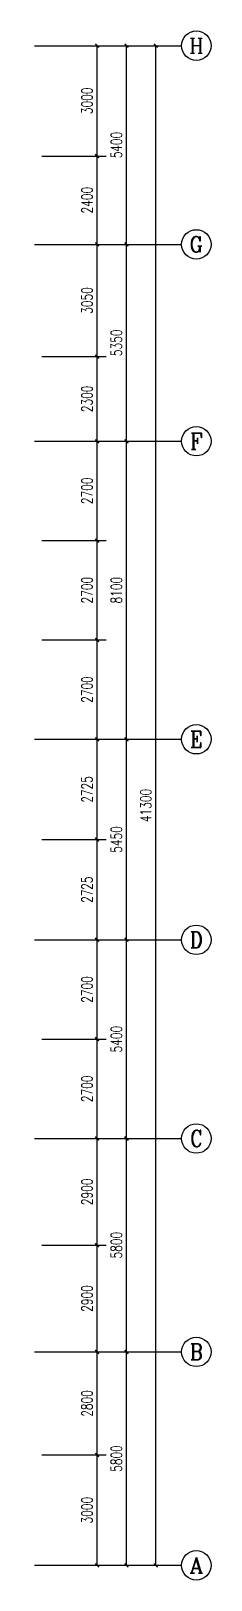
# Model space of a CAD drawing. Header units: millimetres. Extents: x -4900 to 114297, y -4800 to 46100.
# Drawn here: x 73200 to 78100, y -400 to 41700 of the extents above; entities that cross this region are included whole.
import ezdxf
from ezdxf.enums import TextEntityAlignment as Align

# ---------------------------------------------------------------- set-up
doc = ezdxf.new("R2010")
doc.units = ezdxf.units.MM
doc.header["$LTSCALE"] = 2000
doc.header["$PDSIZE"] = 0.1
doc.layers.get('0').update_dxf_attribs({"lineweight": 9})
doc.layers.get('Defpoints').update_dxf_attribs({"lineweight": 9})
doc.layers.add('AXIS', color=3, linetype='Continuous')
doc.layers.add('AXIS_TEXT', color=7, linetype='Continuous')
doc.styles.add('_TCH_AXIS', font='COMPLEX', dxfattribs={"bigfont": 'GBCBIG'})
doc.styles.add('_TCH_DIM_T3', font='SIMPLEX', dxfattribs={"width": 0.705882, "bigfont": 'GBCBIG'})
doc.styles.add('COMPLEX', font='COMPLEX')
doc.dimstyles.new('_TCH_ARCH&&100', dxfattribs={"dimtxt": 297.5, "dimasz": 100, "dimexe": 250, "dimexo": 300, "dimgap": 126.25, "dimtad": 1, "dimdec": 0, "dimzin": 0, "dimdsep": 46, "dimtxsty": '_TCH_DIM_T3', "dimblk": 'ARCHTICK', "dimcen": 0.09, "dimclrt": 7, "dimazin": 2, "dimtfac": 1, "dimtdec": 0, "dimtix": 1, "dimtmove": 2, "dimatfit": 3, "dimfxl": 100, "dimtolj": 1, "dimtzin": 0, "dimarcsym": 0})

# ---------------------------------------------------------------- blocks, each defined once
blk = doc.blocks.new('_AXISO')
blk.add_circle((0, 0), 0.5)
at = {"layer": 'AXIS_TEXT', "style": 'COMPLEX', "width": 1.041667}
blk.add_attdef('A', text='', height=0.56, dxfattribs=at).set_placement((-0.25, -0.28), (0.25, -0.28), align=Align.FIT)
blk = doc.blocks.new('_ArchTick')
at = {"color": 0, "linetype": 'ByBlock', "const_width": 0.4}
blk.add_lwpolyline([(-0.5, -0.5), (0.5, 0.5)], dxfattribs=at)
blk = doc.blocks.new('*D35')
at = {"layer": 'AXIS', "color": 0, "lineweight": -2, "transparency": 16777216}
for p, q in [((73600, 5800), (76050, 5800)), ((75800, 0), (75800, 5800)), ((73600, 0), (76050, 0))]:
    blk.add_line(p, q, dxfattribs=at)
at = {"layer": 'Defpoints', "color": 0, "transparency": 16777216}
for p in [(73300, 5800), (75800, 5800), (73300, 0)]:
    blk.add_point(p, dxfattribs=at)
at = {"layer": 'AXIS', "color": 0, "lineweight": -2, "transparency": 16777216, "xscale": 100, "yscale": 100, "zscale": 100}
for p, rotation in [((75800, 5800), 90), ((75800, 0), 270)]:
    blk.add_blockref('_ArchTick', p, dxfattribs=dict(at, rotation=rotation))
at = {"layer": 'AXIS', "color": 7, "transparency": 16777216, "insert": (75525, 2900), "char_height": 297.5, "attachment_point": 5, "rotation": 90, "style": '_TCH_DIM_T3'}
blk.add_mtext('\\A1;5800', dxfattribs=at)
blk = doc.blocks.new('*D36')
at = {"layer": 'AXIS', "color": 0, "lineweight": -2, "transparency": 16777216}
for p, q in [((73600, 11600), (76050, 11600)), ((75800, 5800), (75800, 11600)), ((73600, 5800), (76050, 5800))]:
    blk.add_line(p, q, dxfattribs=at)
at = {"layer": 'Defpoints', "color": 0, "transparency": 16777216}
for p in [(73300, 11600), (75800, 11600), (73300, 5800)]:
    blk.add_point(p, dxfattribs=at)
at = {"layer": 'AXIS', "color": 0, "lineweight": -2, "transparency": 16777216, "xscale": 100, "yscale": 100, "zscale": 100}
for p, rotation in [((75800, 11600), 90), ((75800, 5800), 270)]:
    blk.add_blockref('_ArchTick', p, dxfattribs=dict(at, rotation=rotation))
at = {"layer": 'AXIS', "color": 7, "transparency": 16777216, "insert": (75525, 8700), "char_height": 297.5, "attachment_point": 5, "rotation": 90, "style": '_TCH_DIM_T3'}
blk.add_mtext('\\A1;5800', dxfattribs=at)
blk = doc.blocks.new('*D37')
at = {"layer": 'AXIS', "color": 0, "lineweight": -2, "transparency": 16777216}
for p, q in [((73600, 17000), (76050, 17000)), ((75800, 11600), (75800, 17000)), ((73600, 11600), (76050, 11600))]:
    blk.add_line(p, q, dxfattribs=at)
at = {"layer": 'Defpoints', "color": 0, "transparency": 16777216}
for p in [(73300, 17000), (75800, 17000), (73300, 11600)]:
    blk.add_point(p, dxfattribs=at)
at = {"layer": 'AXIS', "color": 0, "lineweight": -2, "transparency": 16777216, "xscale": 100, "yscale": 100, "zscale": 100}
for p, rotation in [((75800, 17000), 90), ((75800, 11600), 270)]:
    blk.add_blockref('_ArchTick', p, dxfattribs=dict(at, rotation=rotation))
at = {"layer": 'AXIS', "color": 7, "transparency": 16777216, "insert": (75525, 14300), "char_height": 297.5, "attachment_point": 5, "rotation": 90, "style": '_TCH_DIM_T3'}
blk.add_mtext('\\A1;5400', dxfattribs=at)
blk = doc.blocks.new('*D38')
at = {"layer": 'AXIS', "color": 0, "lineweight": -2, "transparency": 16777216}
for p, q in [((73600, 22450), (76050, 22450)), ((75800, 17000), (75800, 22450)), ((73600, 17000), (76050, 17000))]:
    blk.add_line(p, q, dxfattribs=at)
at = {"layer": 'Defpoints', "color": 0, "transparency": 16777216}
for p in [(73300, 22450), (75800, 22450), (73300, 17000)]:
    blk.add_point(p, dxfattribs=at)
at = {"layer": 'AXIS', "color": 0, "lineweight": -2, "transparency": 16777216, "xscale": 100, "yscale": 100, "zscale": 100}
for p, rotation in [((75800, 22450), 90), ((75800, 17000), 270)]:
    blk.add_blockref('_ArchTick', p, dxfattribs=dict(at, rotation=rotation))
at = {"layer": 'AXIS', "color": 7, "transparency": 16777216, "insert": (75525, 19725), "char_height": 297.5, "attachment_point": 5, "rotation": 90, "style": '_TCH_DIM_T3'}
blk.add_mtext('\\A1;5450', dxfattribs=at)
blk = doc.blocks.new('*D39')
at = {"layer": 'AXIS', "color": 0, "lineweight": -2, "transparency": 16777216}
for p, q in [((73600, 30550), (76050, 30550)), ((75800, 22450), (75800, 30550)), ((73600, 22450), (76050, 22450))]:
    blk.add_line(p, q, dxfattribs=at)
at = {"layer": 'Defpoints', "color": 0, "transparency": 16777216}
for p in [(73300, 30550), (75800, 30550), (73300, 22450)]:
    blk.add_point(p, dxfattribs=at)
at = {"layer": 'AXIS', "color": 0, "lineweight": -2, "transparency": 16777216, "xscale": 100, "yscale": 100, "zscale": 100}
for p, rotation in [((75800, 30550), 90), ((75800, 22450), 270)]:
    blk.add_blockref('_ArchTick', p, dxfattribs=dict(at, rotation=rotation))
at = {"layer": 'AXIS', "color": 7, "transparency": 16777216, "insert": (75525, 26500), "char_height": 297.5, "attachment_point": 5, "rotation": 90, "style": '_TCH_DIM_T3'}
blk.add_mtext('\\A1;8100', dxfattribs=at)
blk = doc.blocks.new('*D40')
at = {"layer": 'AXIS', "color": 0, "lineweight": -2, "transparency": 16777216}
for p, q in [((73600, 35900), (76050, 35900)), ((75800, 30550), (75800, 35900)), ((73600, 30550), (76050, 30550))]:
    blk.add_line(p, q, dxfattribs=at)
at = {"layer": 'Defpoints', "color": 0, "transparency": 16777216}
for p in [(73300, 35900), (75800, 35900), (73300, 30550)]:
    blk.add_point(p, dxfattribs=at)
at = {"layer": 'AXIS', "color": 0, "lineweight": -2, "transparency": 16777216, "xscale": 100, "yscale": 100, "zscale": 100}
for p, rotation in [((75800, 35900), 90), ((75800, 30550), 270)]:
    blk.add_blockref('_ArchTick', p, dxfattribs=dict(at, rotation=rotation))
at = {"layer": 'AXIS', "color": 7, "transparency": 16777216, "insert": (75525, 33225), "char_height": 297.5, "attachment_point": 5, "rotation": 90, "style": '_TCH_DIM_T3'}
blk.add_mtext('\\A1;5350', dxfattribs=at)
blk = doc.blocks.new('*D41')
at = {"layer": 'AXIS', "color": 0, "lineweight": -2, "transparency": 16777216}
for p, q in [((73600, 41300), (76050, 41300)), ((75800, 35900), (75800, 41300)), ((73600, 35900), (76050, 35900))]:
    blk.add_line(p, q, dxfattribs=at)
at = {"layer": 'Defpoints', "color": 0, "transparency": 16777216}
for p in [(73300, 41300), (75800, 41300), (73300, 35900)]:
    blk.add_point(p, dxfattribs=at)
at = {"layer": 'AXIS', "color": 0, "lineweight": -2, "transparency": 16777216, "xscale": 100, "yscale": 100, "zscale": 100}
for p, rotation in [((75800, 41300), 90), ((75800, 35900), 270)]:
    blk.add_blockref('_ArchTick', p, dxfattribs=dict(at, rotation=rotation))
at = {"layer": 'AXIS', "color": 7, "transparency": 16777216, "insert": (75525, 38600), "char_height": 297.5, "attachment_point": 5, "rotation": 90, "style": '_TCH_DIM_T3'}
blk.add_mtext('\\A1;5400', dxfattribs=at)
blk = doc.blocks.new('*D42')
at = {"layer": 'AXIS', "color": 0, "lineweight": -2, "transparency": 16777216}
for p, q in [((73600, 41300), (76850, 41300)), ((76600, 0), (76600, 41300)), ((73600, 0), (76850, 0))]:
    blk.add_line(p, q, dxfattribs=at)
at = {"layer": 'Defpoints', "color": 0, "transparency": 16777216}
for p in [(73300, 41300), (76600, 41300), (73300, 0)]:
    blk.add_point(p, dxfattribs=at)
at = {"layer": 'AXIS', "color": 0, "lineweight": -2, "transparency": 16777216, "xscale": 100, "yscale": 100, "zscale": 100}
for p, rotation in [((76600, 41300), 90), ((76600, 0), 270)]:
    blk.add_blockref('_ArchTick', p, dxfattribs=dict(at, rotation=rotation))
at = {"layer": 'AXIS', "color": 7, "transparency": 16777216, "insert": (76325, 20650), "char_height": 297.5, "attachment_point": 5, "rotation": 90, "style": '_TCH_DIM_T3'}
blk.add_mtext('\\A1;41300', dxfattribs=at)
blk = doc.blocks.new('*D58')
at = {"layer": 'AXIS', "color": 0, "lineweight": -2, "transparency": 16777216}
for p, q in [((73500, 3000), (75250, 3000)), ((75000, 0), (75000, 3000)), ((73500, 0), (75250, 0))]:
    blk.add_line(p, q, dxfattribs=at)
at = {"layer": 'Defpoints', "color": 0, "transparency": 16777216}
for p in [(73200, 3000), (75000, 3000), (73200, 0)]:
    blk.add_point(p, dxfattribs=at)
at = {"layer": 'AXIS', "color": 0, "lineweight": -2, "transparency": 16777216, "xscale": 100, "yscale": 100, "zscale": 100}
for p, rotation in [((75000, 3000), 90), ((75000, 0), 270)]:
    blk.add_blockref('_ArchTick', p, dxfattribs=dict(at, rotation=rotation))
at = {"layer": 'AXIS', "color": 7, "transparency": 16777216, "insert": (74725, 1500), "char_height": 297.5, "attachment_point": 5, "rotation": 90, "style": '_TCH_DIM_T3'}
blk.add_mtext('\\A1;3000', dxfattribs=at)
blk = doc.blocks.new('*D59')
at = {"layer": 'AXIS', "color": 0, "lineweight": -2, "transparency": 16777216}
for p, q in [((73500, 5800), (75250, 5800)), ((75000, 3000), (75000, 5800)), ((73500, 3000), (75250, 3000))]:
    blk.add_line(p, q, dxfattribs=at)
at = {"layer": 'Defpoints', "color": 0, "transparency": 16777216}
for p in [(73200, 5800), (75000, 5800), (73200, 3000)]:
    blk.add_point(p, dxfattribs=at)
at = {"layer": 'AXIS', "color": 0, "lineweight": -2, "transparency": 16777216, "xscale": 100, "yscale": 100, "zscale": 100}
for p, rotation in [((75000, 5800), 90), ((75000, 3000), 270)]:
    blk.add_blockref('_ArchTick', p, dxfattribs=dict(at, rotation=rotation))
at = {"layer": 'AXIS', "color": 7, "transparency": 16777216, "insert": (74725, 4400), "char_height": 297.5, "attachment_point": 5, "rotation": 90, "style": '_TCH_DIM_T3'}
blk.add_mtext('\\A1;2800', dxfattribs=at)
blk = doc.blocks.new('*D60')
at = {"layer": 'AXIS', "color": 0, "lineweight": -2, "transparency": 16777216}
for p, q in [((73500, 8700), (75250, 8700)), ((75000, 5800), (75000, 8700)), ((73500, 5800), (75250, 5800))]:
    blk.add_line(p, q, dxfattribs=at)
at = {"layer": 'Defpoints', "color": 0, "transparency": 16777216}
for p in [(73200, 8700), (75000, 8700), (73200, 5800)]:
    blk.add_point(p, dxfattribs=at)
at = {"layer": 'AXIS', "color": 0, "lineweight": -2, "transparency": 16777216, "xscale": 100, "yscale": 100, "zscale": 100}
for p, rotation in [((75000, 8700), 90), ((75000, 5800), 270)]:
    blk.add_blockref('_ArchTick', p, dxfattribs=dict(at, rotation=rotation))
at = {"layer": 'AXIS', "color": 7, "transparency": 16777216, "insert": (74725, 7250), "char_height": 297.5, "attachment_point": 5, "rotation": 90, "style": '_TCH_DIM_T3'}
blk.add_mtext('\\A1;2900', dxfattribs=at)
blk = doc.blocks.new('*D61')
at = {"layer": 'AXIS', "color": 0, "lineweight": -2, "transparency": 16777216}
for p, q in [((73500, 11600), (75250, 11600)), ((75000, 8700), (75000, 11600)), ((73500, 8700), (75250, 8700))]:
    blk.add_line(p, q, dxfattribs=at)
at = {"layer": 'Defpoints', "color": 0, "transparency": 16777216}
for p in [(73200, 11600), (75000, 11600), (73200, 8700)]:
    blk.add_point(p, dxfattribs=at)
at = {"layer": 'AXIS', "color": 0, "lineweight": -2, "transparency": 16777216, "xscale": 100, "yscale": 100, "zscale": 100}
for p, rotation in [((75000, 11600), 90), ((75000, 8700), 270)]:
    blk.add_blockref('_ArchTick', p, dxfattribs=dict(at, rotation=rotation))
at = {"layer": 'AXIS', "color": 7, "transparency": 16777216, "insert": (74725, 10150), "char_height": 297.5, "attachment_point": 5, "rotation": 90, "style": '_TCH_DIM_T3'}
blk.add_mtext('\\A1;2900', dxfattribs=at)
blk = doc.blocks.new('*D62')
at = {"layer": 'AXIS', "color": 0, "lineweight": -2, "transparency": 16777216}
for p, q in [((73500, 14300), (75250, 14300)), ((75000, 11600), (75000, 14300)), ((73500, 11600), (75250, 11600))]:
    blk.add_line(p, q, dxfattribs=at)
at = {"layer": 'Defpoints', "color": 0, "transparency": 16777216}
for p in [(73200, 14300), (75000, 14300), (73200, 11600)]:
    blk.add_point(p, dxfattribs=at)
at = {"layer": 'AXIS', "color": 0, "lineweight": -2, "transparency": 16777216, "xscale": 100, "yscale": 100, "zscale": 100}
for p, rotation in [((75000, 14300), 90), ((75000, 11600), 270)]:
    blk.add_blockref('_ArchTick', p, dxfattribs=dict(at, rotation=rotation))
at = {"layer": 'AXIS', "color": 7, "transparency": 16777216, "insert": (74725, 12950), "char_height": 297.5, "attachment_point": 5, "rotation": 90, "style": '_TCH_DIM_T3'}
blk.add_mtext('\\A1;2700', dxfattribs=at)
blk = doc.blocks.new('*D63')
at = {"layer": 'AXIS', "color": 0, "lineweight": -2, "transparency": 16777216}
for p, q in [((73500, 17000), (75250, 17000)), ((75000, 14300), (75000, 17000)), ((73500, 14300), (75250, 14300))]:
    blk.add_line(p, q, dxfattribs=at)
at = {"layer": 'Defpoints', "color": 0, "transparency": 16777216}
for p in [(73200, 17000), (75000, 17000), (73200, 14300)]:
    blk.add_point(p, dxfattribs=at)
at = {"layer": 'AXIS', "color": 0, "lineweight": -2, "transparency": 16777216, "xscale": 100, "yscale": 100, "zscale": 100}
for p, rotation in [((75000, 17000), 90), ((75000, 14300), 270)]:
    blk.add_blockref('_ArchTick', p, dxfattribs=dict(at, rotation=rotation))
at = {"layer": 'AXIS', "color": 7, "transparency": 16777216, "insert": (74725, 15650), "char_height": 297.5, "attachment_point": 5, "rotation": 90, "style": '_TCH_DIM_T3'}
blk.add_mtext('\\A1;2700', dxfattribs=at)
blk = doc.blocks.new('*D64')
at = {"layer": 'AXIS', "color": 0, "lineweight": -2, "transparency": 16777216}
for p, q in [((73500, 19725), (75250, 19725)), ((75000, 17000), (75000, 19725)), ((73500, 17000), (75250, 17000))]:
    blk.add_line(p, q, dxfattribs=at)
at = {"layer": 'Defpoints', "color": 0, "transparency": 16777216}
for p in [(73200, 19725), (75000, 19725), (73200, 17000)]:
    blk.add_point(p, dxfattribs=at)
at = {"layer": 'AXIS', "color": 0, "lineweight": -2, "transparency": 16777216, "xscale": 100, "yscale": 100, "zscale": 100}
for p, rotation in [((75000, 19725), 90), ((75000, 17000), 270)]:
    blk.add_blockref('_ArchTick', p, dxfattribs=dict(at, rotation=rotation))
at = {"layer": 'AXIS', "color": 7, "transparency": 16777216, "insert": (74725, 18362.5), "char_height": 297.5, "attachment_point": 5, "rotation": 90, "style": '_TCH_DIM_T3'}
blk.add_mtext('\\A1;2725', dxfattribs=at)
blk = doc.blocks.new('*D65')
at = {"layer": 'AXIS', "color": 0, "lineweight": -2, "transparency": 16777216}
for p, q in [((73500, 22450), (75250, 22450)), ((75000, 19725), (75000, 22450)), ((73500, 19725), (75250, 19725))]:
    blk.add_line(p, q, dxfattribs=at)
at = {"layer": 'Defpoints', "color": 0, "transparency": 16777216}
for p in [(73200, 22450), (75000, 22450), (73200, 19725)]:
    blk.add_point(p, dxfattribs=at)
at = {"layer": 'AXIS', "color": 0, "lineweight": -2, "transparency": 16777216, "xscale": 100, "yscale": 100, "zscale": 100}
for p, rotation in [((75000, 22450), 90), ((75000, 19725), 270)]:
    blk.add_blockref('_ArchTick', p, dxfattribs=dict(at, rotation=rotation))
at = {"layer": 'AXIS', "color": 7, "transparency": 16777216, "insert": (74725, 21087.5), "char_height": 297.5, "attachment_point": 5, "rotation": 90, "style": '_TCH_DIM_T3'}
blk.add_mtext('\\A1;2725', dxfattribs=at)
blk = doc.blocks.new('*D66')
at = {"layer": 'AXIS', "color": 0, "lineweight": -2, "transparency": 16777216}
for p, q in [((73500, 25150), (75250, 25150)), ((75000, 22450), (75000, 25150)), ((73500, 22450), (75250, 22450))]:
    blk.add_line(p, q, dxfattribs=at)
at = {"layer": 'Defpoints', "color": 0, "transparency": 16777216}
for p in [(73200, 25150), (75000, 25150), (73200, 22450)]:
    blk.add_point(p, dxfattribs=at)
at = {"layer": 'AXIS', "color": 0, "lineweight": -2, "transparency": 16777216, "xscale": 100, "yscale": 100, "zscale": 100}
for p, rotation in [((75000, 25150), 90), ((75000, 22450), 270)]:
    blk.add_blockref('_ArchTick', p, dxfattribs=dict(at, rotation=rotation))
at = {"layer": 'AXIS', "color": 7, "transparency": 16777216, "insert": (74725, 23800), "char_height": 297.5, "attachment_point": 5, "rotation": 90, "style": '_TCH_DIM_T3'}
blk.add_mtext('\\A1;2700', dxfattribs=at)
blk = doc.blocks.new('*D67')
at = {"layer": 'AXIS', "color": 0, "lineweight": -2, "transparency": 16777216}
for p, q in [((73500, 27850), (75250, 27850)), ((75000, 25150), (75000, 27850)), ((73500, 25150), (75250, 25150))]:
    blk.add_line(p, q, dxfattribs=at)
at = {"layer": 'Defpoints', "color": 0, "transparency": 16777216}
for p in [(73200, 27850), (75000, 27850), (73200, 25150)]:
    blk.add_point(p, dxfattribs=at)
at = {"layer": 'AXIS', "color": 0, "lineweight": -2, "transparency": 16777216, "xscale": 100, "yscale": 100, "zscale": 100}
for p, rotation in [((75000, 27850), 90), ((75000, 25150), 270)]:
    blk.add_blockref('_ArchTick', p, dxfattribs=dict(at, rotation=rotation))
at = {"layer": 'AXIS', "color": 7, "transparency": 16777216, "insert": (74725, 26500), "char_height": 297.5, "attachment_point": 5, "rotation": 90, "style": '_TCH_DIM_T3'}
blk.add_mtext('\\A1;2700', dxfattribs=at)
blk = doc.blocks.new('*D68')
at = {"layer": 'AXIS', "color": 0, "lineweight": -2, "transparency": 16777216}
for p, q in [((73500, 30550), (75250, 30550)), ((75000, 27850), (75000, 30550)), ((73500, 27850), (75250, 27850))]:
    blk.add_line(p, q, dxfattribs=at)
at = {"layer": 'Defpoints', "color": 0, "transparency": 16777216}
for p in [(73200, 30550), (75000, 30550), (73200, 27850)]:
    blk.add_point(p, dxfattribs=at)
at = {"layer": 'AXIS', "color": 0, "lineweight": -2, "transparency": 16777216, "xscale": 100, "yscale": 100, "zscale": 100}
for p, rotation in [((75000, 30550), 90), ((75000, 27850), 270)]:
    blk.add_blockref('_ArchTick', p, dxfattribs=dict(at, rotation=rotation))
at = {"layer": 'AXIS', "color": 7, "transparency": 16777216, "insert": (74725, 29200), "char_height": 297.5, "attachment_point": 5, "rotation": 90, "style": '_TCH_DIM_T3'}
blk.add_mtext('\\A1;2700', dxfattribs=at)
blk = doc.blocks.new('*D69')
at = {"layer": 'AXIS', "color": 0, "lineweight": -2, "transparency": 16777216}
for p, q in [((73500, 32850), (75250, 32850)), ((75000, 30550), (75000, 32850)), ((73500, 30550), (75250, 30550))]:
    blk.add_line(p, q, dxfattribs=at)
at = {"layer": 'Defpoints', "color": 0, "transparency": 16777216}
for p in [(73200, 32850), (75000, 32850), (73200, 30550)]:
    blk.add_point(p, dxfattribs=at)
at = {"layer": 'AXIS', "color": 0, "lineweight": -2, "transparency": 16777216, "xscale": 100, "yscale": 100, "zscale": 100}
for p, rotation in [((75000, 32850), 90), ((75000, 30550), 270)]:
    blk.add_blockref('_ArchTick', p, dxfattribs=dict(at, rotation=rotation))
at = {"layer": 'AXIS', "color": 7, "transparency": 16777216, "insert": (74725, 31700), "char_height": 297.5, "attachment_point": 5, "rotation": 90, "style": '_TCH_DIM_T3'}
blk.add_mtext('\\A1;2300', dxfattribs=at)
blk = doc.blocks.new('*D70')
at = {"layer": 'AXIS', "color": 0, "lineweight": -2, "transparency": 16777216}
for p, q in [((73500, 35900), (75250, 35900)), ((75000, 32850), (75000, 35900)), ((73500, 32850), (75250, 32850))]:
    blk.add_line(p, q, dxfattribs=at)
at = {"layer": 'Defpoints', "color": 0, "transparency": 16777216}
for p in [(73200, 35900), (75000, 35900), (73200, 32850)]:
    blk.add_point(p, dxfattribs=at)
at = {"layer": 'AXIS', "color": 0, "lineweight": -2, "transparency": 16777216, "xscale": 100, "yscale": 100, "zscale": 100}
for p, rotation in [((75000, 35900), 90), ((75000, 32850), 270)]:
    blk.add_blockref('_ArchTick', p, dxfattribs=dict(at, rotation=rotation))
at = {"layer": 'AXIS', "color": 7, "transparency": 16777216, "insert": (74725, 34375), "char_height": 297.5, "attachment_point": 5, "rotation": 90, "style": '_TCH_DIM_T3'}
blk.add_mtext('\\A1;3050', dxfattribs=at)
blk = doc.blocks.new('*D71')
at = {"layer": 'AXIS', "color": 0, "lineweight": -2, "transparency": 16777216}
for p, q in [((73500, 38300), (75250, 38300)), ((75000, 35900), (75000, 38300)), ((73500, 35900), (75250, 35900))]:
    blk.add_line(p, q, dxfattribs=at)
at = {"layer": 'Defpoints', "color": 0, "transparency": 16777216}
for p in [(73200, 38300), (75000, 38300), (73200, 35900)]:
    blk.add_point(p, dxfattribs=at)
at = {"layer": 'AXIS', "color": 0, "lineweight": -2, "transparency": 16777216, "xscale": 100, "yscale": 100, "zscale": 100}
for p, rotation in [((75000, 38300), 90), ((75000, 35900), 270)]:
    blk.add_blockref('_ArchTick', p, dxfattribs=dict(at, rotation=rotation))
at = {"layer": 'AXIS', "color": 7, "transparency": 16777216, "insert": (74725, 37100), "char_height": 297.5, "attachment_point": 5, "rotation": 90, "style": '_TCH_DIM_T3'}
blk.add_mtext('\\A1;2400', dxfattribs=at)
blk = doc.blocks.new('*D72')
at = {"layer": 'AXIS', "color": 0, "lineweight": -2, "transparency": 16777216}
for p, q in [((73500, 41300), (75250, 41300)), ((75000, 38300), (75000, 41300)), ((73500, 38300), (75250, 38300))]:
    blk.add_line(p, q, dxfattribs=at)
at = {"layer": 'Defpoints', "color": 0, "transparency": 16777216}
for p in [(73200, 41300), (75000, 41300), (73200, 38300)]:
    blk.add_point(p, dxfattribs=at)
at = {"layer": 'AXIS', "color": 0, "lineweight": -2, "transparency": 16777216, "xscale": 100, "yscale": 100, "zscale": 100}
for p, rotation in [((75000, 41300), 90), ((75000, 38300), 270)]:
    blk.add_blockref('_ArchTick', p, dxfattribs=dict(at, rotation=rotation))
at = {"layer": 'AXIS', "color": 7, "transparency": 16777216, "insert": (74725, 39800), "char_height": 297.5, "attachment_point": 5, "rotation": 90, "style": '_TCH_DIM_T3'}
blk.add_mtext('\\A1;3000', dxfattribs=at)

msp = doc.modelspace()

# ---------------------------------------------------------------- linework, layer by layer
at = {"layer": 'AXIS'}
for p, q in [((73300, 41300), (77300, 41300)), ((73300, 35900), (77300, 35900)), ((73300, 30550), (77300, 30550)), ((73300, 22450), (77300, 22450)), ((73300, 17000), (77300, 17000)), ((73300, 11600), (77300, 11600)), ((73300, 5800), (77300, 5800)), ((73300, 0), (77300, 0))]:
    msp.add_line(p, q, dxfattribs=at)

# ---------------------------------------------------------------- block references
ref = msp.add_blockref('_AXISO', (77700, 41300), dxfattribs=dict(at, xscale=800, yscale=800, zscale=800))
ref.add_attrib('A', 'H', dxfattribs={"layer": 'AXIS_TEXT', "height": 405.5, "style": '_TCH_AXIS'}).set_placement((77506.9, 41097.2), (77893.1, 41097.2), align=Align.FIT)
ref = msp.add_blockref('_AXISO', (77700, 35900), dxfattribs=dict(at, xscale=800, yscale=800, zscale=800))
ref.add_attrib('A', 'G', dxfattribs={"layer": 'AXIS_TEXT', "height": 425.2, "style": '_TCH_AXIS'}).set_placement((77517.8, 35687.4), (77882.2, 35687.4), align=Align.FIT)
ref = msp.add_blockref('_AXISO', (77700, 30550), dxfattribs=dict(at, xscale=800, yscale=800, zscale=800))
ref.add_attrib('A', 'F', dxfattribs={"layer": 'AXIS_TEXT', "height": 445.4, "style": '_TCH_AXIS'}).set_placement((77530.3, 30327.3), (77869.7, 30327.3), align=Align.FIT)
ref = msp.add_blockref('_AXISO', (77700, 22450), dxfattribs=dict(at, xscale=800, yscale=800, zscale=800))
ref.add_attrib('A', 'E', dxfattribs={"layer": 'AXIS_TEXT', "height": 445.4, "style": '_TCH_AXIS'}).set_placement((77530.3, 22227.3), (77869.7, 22227.3), align=Align.FIT)
ref = msp.add_blockref('_AXISO', (77700, 17000), dxfattribs=dict(at, xscale=800, yscale=800, zscale=800))
ref.add_attrib('A', 'D', dxfattribs={"layer": 'AXIS_TEXT', "height": 435.3, "style": '_TCH_AXIS'}).set_placement((77523.8, 16782.4), (77876.2, 16782.4), align=Align.FIT)
ref = msp.add_blockref('_AXISO', (77700, 11600), dxfattribs=dict(at, xscale=800, yscale=800, zscale=800))
ref.add_attrib('A', 'C', dxfattribs={"layer": 'AXIS_TEXT', "height": 455.7, "style": '_TCH_AXIS'}).set_placement((77537.3, 11372.2), (77862.7, 11372.2), align=Align.FIT)
ref = msp.add_blockref('_AXISO', (77700, 5800), dxfattribs=dict(at, xscale=800, yscale=800, zscale=800))
ref.add_attrib('A', 'B', dxfattribs={"layer": 'AXIS_TEXT', "height": 435.3, "style": '_TCH_AXIS'}).set_placement((77523.8, 5582.4), (77876.2, 5582.4), align=Align.FIT)
ref = msp.add_blockref('_AXISO', (77700, 0), dxfattribs=dict(at, xscale=800, yscale=800, zscale=800))
ref.add_attrib('A', 'A', dxfattribs={"layer": 'AXIS_TEXT', "height": 425.2, "style": '_TCH_AXIS'}).set_placement((77517.8, -212.6), (77882.2, -212.6), align=Align.FIT)

# ---------------------------------------------------------------- dimensions: what is measured, and where the dimension line sits
for base, p1, p2, picture, middle in [((75000, 41300), (73200, 38300), (73200, 41300), '*D72', (74725, 39800)), ((75000, 38300), (73200, 35900), (73200, 38300), '*D71', (74725, 37100)), ((75000, 35900), (73200, 32850), (73200, 35900), '*D70', (74725, 34375)), ((75000, 32850), (73200, 30550), (73200, 32850), '*D69', (74725, 31700)), ((75000, 30550), (73200, 27850), (73200, 30550), '*D68', (74725, 29200)), ((75000, 27850), (73200, 25150), (73200, 27850), '*D67', (74725, 26500)), ((75000, 25150), (73200, 22450), (73200, 25150), '*D66', (74725, 23800)), ((75000, 22450), (73200, 19725), (73200, 22450), '*D65', (74725, 21087.5)), ((75000, 19725), (73200, 17000), (73200, 19725), '*D64', (74725, 18362.5)), ((75000, 17000), (73200, 14300), (73200, 17000), '*D63', (74725, 15650)), ((75000, 14300), (73200, 11600), (73200, 14300), '*D62', (74725, 12950)), ((75000, 11600), (73200, 8700), (73200, 11600), '*D61', (74725, 10150)), ((75000, 8700), (73200, 5800), (73200, 8700), '*D60', (74725, 7250)), ((75000, 5800), (73200, 3000), (73200, 5800), '*D59', (74725, 4400)), ((75000, 3000), (73200, 0), (73200, 3000), '*D58', (74725, 1500))]:
    dim = msp.add_linear_dim(base=base, p1=p1, p2=p2, angle=90, dimstyle='_TCH_ARCH&&100', dxfattribs=at)
    dim.commit()
    dim.dimension.update_dxf_attribs({"geometry": picture, "text_midpoint": middle})
for p1, p2, distance, picture, middle in [((73300, 35900), (73300, 41300), -2500, '*D41', (75525, 38600)), ((73300, 0), (73300, 41300), -3300, '*D42', (76325, 20650)), ((73300, 30550), (73300, 35900), -2500, '*D40', (75525, 33225)), ((73300, 22450), (73300, 30550), -2500, '*D39', (75525, 26500)), ((73300, 17000), (73300, 22450), -2500, '*D38', (75525, 19725)), ((73300, 11600), (73300, 17000), -2500, '*D37', (75525, 14300)), ((73300, 5800), (73300, 11600), -2500, '*D36', (75525, 8700)), ((73300, 0), (73300, 5800), -2500, '*D35', (75525, 2900))]:
    dim = msp.add_aligned_dim(p1=p1, p2=p2, distance=distance, dimstyle='_TCH_ARCH&&100', dxfattribs=at)
    dim.commit()
    dim.dimension.update_dxf_attribs({"geometry": picture, "text_midpoint": middle})

doc.saveas('drawing.dxf')
